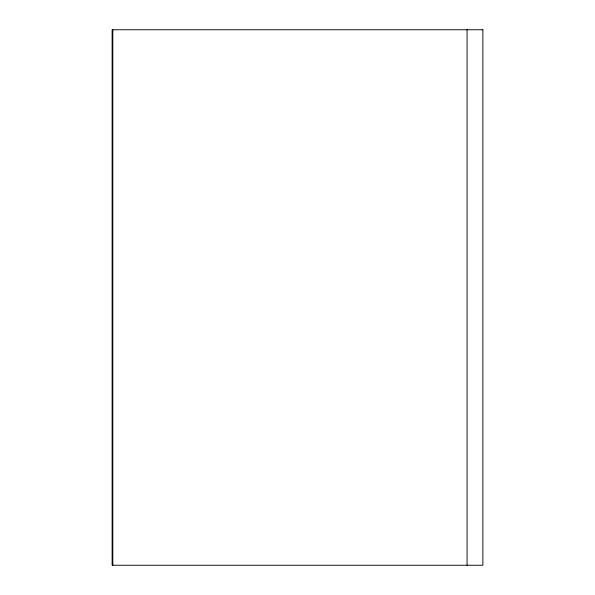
<?xml version="1.0" encoding="UTF-8"?>
<svg xmlns="http://www.w3.org/2000/svg" width="595" height="595" viewBox="0 0 595 595"><rect width="100%" height="100%" fill="white"/><g stroke="black" fill="none" stroke-linecap="round" stroke-linejoin="round"><path stroke-width="0.89" d="M467.075 29.75L467.075 565.25M112.819 29.75L112.819 565.25M482.865 29.75L112.135 29.75L112.135 565.25L482.865 565.25L482.865 29.75"/></g></svg>
